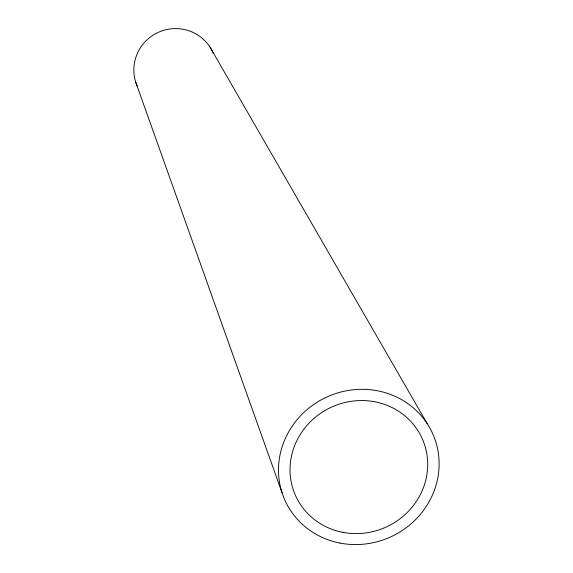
<?xml version="1.0" encoding="UTF-8"?>
<svg xmlns="http://www.w3.org/2000/svg" width="573" height="573" viewBox="0 0 573 573"><rect width="100%" height="100%" fill="white"/><g stroke="black" fill="none" stroke-linecap="round" stroke-linejoin="round"><path stroke-width="0.86" d="M210.047 47.194L427.3 423.798M135.858 82.569L282.109 492.938M137.112 85.9A41.428 40.884 -24.8 0 1 159.237 31.923A41.428 40.884 -24.8 0 1 213.378 53.511M340.018 543.082A81.029 76.882 -24.8 0 0 435.824 441.969A81.029 76.882 -24.8 0 0 300.567 415.776A81.029 76.882 -24.8 0 0 340.018 543.082M342.826 532.346A69.455 65.895 -24.8 0 0 424.858 445.608A69.455 65.895 -24.8 0 0 308.904 423.268A69.455 65.895 -24.8 0 0 342.826 532.346"/></g></svg>
